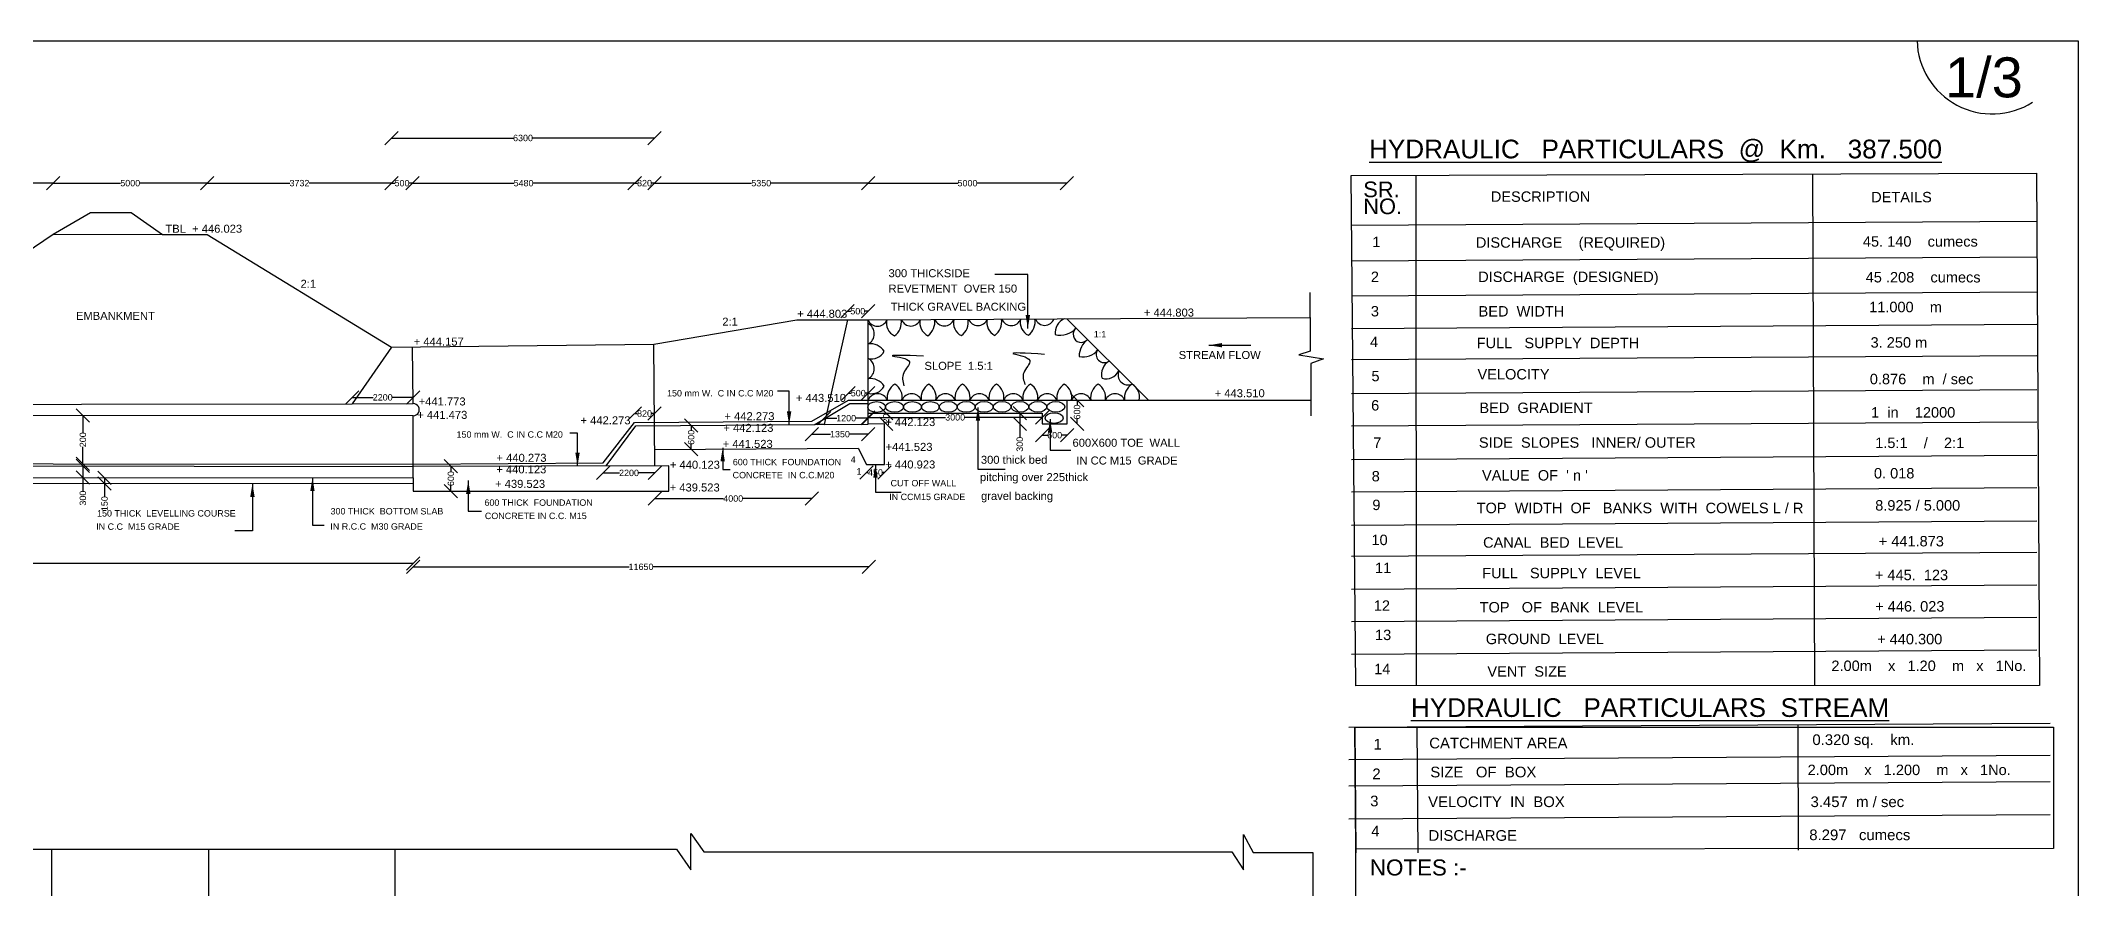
# Model space of a CAD drawing. Header units: millimetres. Extents: x 168 to 8213, y 187 to 4657.
# Drawn here: x 4393 to 8213, y 3069 to 4657 of the extents above; entities that cross this region are included whole.
import ezdxf

# ---------------------------------------------------------------- set-up
doc = ezdxf.new("R2010")
doc.units = ezdxf.units.MM
doc.header["$MEASUREMENT"] = 0
for name, color, linetype in [('DIMENSIONS', 7, 'Continuous'), ('DRAWING', 7, 'Continuous'), ('TEXT', 7, 'Continuous')]:
    doc.layers.add(name, color=color, linetype=linetype)
doc.styles.get("Standard").update_dxf_attribs({"font": 'arial.ttf', "height": 12})
doc.dimstyles.get("Standard").update_dxf_attribs({"dimtxt": 12, "dimasz": 25, "dimexe": 0.18, "dimexo": 0.0625, "dimgap": 0.09, "dimtad": 0, "dimdec": 0, "dimzin": 0, "dimdsep": 46, "dimtxsty": 'Standard', "dimblk": 'OBLIQUE', "dimcen": 0.09, "dimse1": 1, "dimse2": 1, "dimadec": 0, "dimazin": 0, "dimtfac": 1, "dimtdec": 0, "dimtofl": 0, "dimtmove": 0, "dimatfit": 3, "dimfxl": 1, "dimtolj": 1, "dimtzin": 0, "dimarcsym": 0})

# ---------------------------------------------------------------- blocks, each defined once
blk = doc.blocks.new('_Oblique')
at = {"color": 0, "linetype": 'ByBlock', "lineweight": -2}
blk.add_line((-0.5, -0.5), (0.5, 0.5), dxfattribs=at)
blk = doc.blocks.new('*D12')
at = {"layer": 'Defpoints', "color": 0}
for p in [(4416.3, 4390.5), (4416.3, 4294.8), (3957.3, 3983.7)]:
    blk.add_point(p, dxfattribs=at)
at = {"layer": 'DIMENSIONS', "color": 0, "lineweight": -2}
for p, q in [((3957.3, 4390.5), (4168.7, 4390.5)), ((4416.3, 4390.5), (4204.9, 4390.5))]:
    blk.add_line(p, q, dxfattribs=at)
at = {"layer": 'DIMENSIONS', "color": 0, "lineweight": -2, "xscale": 25, "yscale": 25, "zscale": 25, "rotation": 180}
blk.add_blockref('_Oblique', (3957.3, 4390.5), dxfattribs=at)
at = {"layer": 'DIMENSIONS', "color": 0, "lineweight": -2, "xscale": 25, "yscale": 25, "zscale": 25}
blk.add_blockref('_Oblique', (4416.3, 4390.5), dxfattribs=at)
at = {"layer": 'DIMENSIONS', "color": 0, "insert": (4186.8, 4390.5), "char_height": 12, "attachment_point": 5}
blk.add_mtext('\\A1;6225', dxfattribs=at)
blk = doc.blocks.new('*D13')
at = {"layer": 'Defpoints', "color": 0}
for p in [(4705.4, 4390.5), (4416.3, 4294.8), (4705.4, 4294.1)]:
    blk.add_point(p, dxfattribs=at)
at = {"layer": 'DIMENSIONS', "color": 0, "lineweight": -2}
for p, q in [((4416.3, 4390.5), (4542.9, 4390.5)), ((4705.4, 4390.5), (4578.9, 4390.5))]:
    blk.add_line(p, q, dxfattribs=at)
at = {"layer": 'DIMENSIONS', "color": 0, "lineweight": -2, "xscale": 25, "yscale": 25, "zscale": 25, "rotation": 180}
blk.add_blockref('_Oblique', (4416.3, 4390.5), dxfattribs=at)
at = {"layer": 'DIMENSIONS', "color": 0, "lineweight": -2, "xscale": 25, "yscale": 25, "zscale": 25}
blk.add_blockref('_Oblique', (4705.4, 4390.5), dxfattribs=at)
at = {"layer": 'DIMENSIONS', "color": 0, "insert": (4560.9, 4390.5), "char_height": 12, "attachment_point": 5}
blk.add_mtext('\\A1;5000', dxfattribs=at)
blk = doc.blocks.new('*D14')
at = {"layer": 'Defpoints', "color": 0}
for p in [(5050.9, 4390.5), (4705.4, 4294.1), (5050.9, 4083)]:
    blk.add_point(p, dxfattribs=at)
at = {"layer": 'DIMENSIONS', "color": 0, "lineweight": -2}
for p, q in [((4705.4, 4390.5), (4860.2, 4390.5)), ((5050.9, 4390.5), (4896.1, 4390.5))]:
    blk.add_line(p, q, dxfattribs=at)
at = {"layer": 'DIMENSIONS', "color": 0, "lineweight": -2, "xscale": 25, "yscale": 25, "zscale": 25, "rotation": 180}
blk.add_blockref('_Oblique', (4705.4, 4390.5), dxfattribs=at)
at = {"layer": 'DIMENSIONS', "color": 0, "lineweight": -2, "xscale": 25, "yscale": 25, "zscale": 25}
blk.add_blockref('_Oblique', (5050.9, 4390.5), dxfattribs=at)
at = {"layer": 'DIMENSIONS', "color": 0, "insert": (4878.1, 4390.5), "char_height": 12, "attachment_point": 5}
blk.add_mtext('\\A1;3732', dxfattribs=at)
blk = doc.blocks.new('*D15')
at = {"layer": 'Defpoints', "color": 0}
for p in [(5090, 4390.5), (5050.9, 4083), (5090, 4083.4)]:
    blk.add_point(p, dxfattribs=at)
at = {"layer": 'DIMENSIONS', "color": 0, "lineweight": -2}
for p, q in [((5050.9, 4390.5), (5057.1, 4390.5)), ((5090, 4390.5), (5083.8, 4390.5))]:
    blk.add_line(p, q, dxfattribs=at)
at = {"layer": 'DIMENSIONS', "color": 0, "lineweight": -2, "xscale": 25, "yscale": 25, "zscale": 25, "rotation": 180}
blk.add_blockref('_Oblique', (5050.9, 4390.5), dxfattribs=at)
at = {"layer": 'DIMENSIONS', "color": 0, "lineweight": -2, "xscale": 25, "yscale": 25, "zscale": 25}
blk.add_blockref('_Oblique', (5090, 4390.5), dxfattribs=at)
at = {"layer": 'DIMENSIONS', "color": 0, "insert": (5070.4, 4390.5), "char_height": 12, "attachment_point": 5}
blk.add_mtext('\\A1;500', dxfattribs=at)
blk = doc.blocks.new('*D16')
at = {"layer": 'Defpoints', "color": 0}
for p in [(5506.5, 4390.5), (5090, 4083.4), (5506.5, 3941.6)]:
    blk.add_point(p, dxfattribs=at)
at = {"layer": 'DIMENSIONS', "color": 0, "lineweight": -2}
for p, q in [((5090, 4390.5), (5280.3, 4390.5)), ((5506.5, 4390.5), (5316.2, 4390.5))]:
    blk.add_line(p, q, dxfattribs=at)
at = {"layer": 'DIMENSIONS', "color": 0, "lineweight": -2, "xscale": 25, "yscale": 25, "zscale": 25, "rotation": 180}
blk.add_blockref('_Oblique', (5090, 4390.5), dxfattribs=at)
at = {"layer": 'DIMENSIONS', "color": 0, "lineweight": -2, "xscale": 25, "yscale": 25, "zscale": 25}
blk.add_blockref('_Oblique', (5506.5, 4390.5), dxfattribs=at)
at = {"layer": 'DIMENSIONS', "color": 0, "insert": (5298.2, 4390.5), "char_height": 12, "attachment_point": 5}
blk.add_mtext('\\A1;5480', dxfattribs=at)
blk = doc.blocks.new('*D17')
at = {"layer": 'Defpoints', "color": 0}
for p in [(5543.5, 4390.5), (5506.5, 3941.6), (5543.5, 3941.9)]:
    blk.add_point(p, dxfattribs=at)
at = {"layer": 'DIMENSIONS', "color": 0, "lineweight": -2}
for p, q in [((5506.5, 4390.5), (5511.7, 4390.5)), ((5543.5, 4390.5), (5538.3, 4390.5))]:
    blk.add_line(p, q, dxfattribs=at)
at = {"layer": 'DIMENSIONS', "color": 0, "lineweight": -2, "xscale": 25, "yscale": 25, "zscale": 25, "rotation": 180}
blk.add_blockref('_Oblique', (5506.5, 4390.5), dxfattribs=at)
at = {"layer": 'DIMENSIONS', "color": 0, "lineweight": -2, "xscale": 25, "yscale": 25, "zscale": 25}
blk.add_blockref('_Oblique', (5543.5, 4390.5), dxfattribs=at)
at = {"layer": 'DIMENSIONS', "color": 0, "insert": (5525, 4390.5), "char_height": 12, "attachment_point": 5}
blk.add_mtext('\\A1;820', dxfattribs=at)
blk = doc.blocks.new('*D18')
at = {"layer": 'Defpoints', "color": 0}
for p in [(5944.1, 4390.5), (5944.1, 4134.4), (5543.5, 3941.9)]:
    blk.add_point(p, dxfattribs=at)
at = {"layer": 'DIMENSIONS', "color": 0, "lineweight": -2}
for p, q in [((5543.5, 4390.5), (5725.8, 4390.5)), ((5944.1, 4390.5), (5761.8, 4390.5))]:
    blk.add_line(p, q, dxfattribs=at)
at = {"layer": 'DIMENSIONS', "color": 0, "lineweight": -2, "xscale": 25, "yscale": 25, "zscale": 25, "rotation": 180}
blk.add_blockref('_Oblique', (5543.5, 4390.5), dxfattribs=at)
at = {"layer": 'DIMENSIONS', "color": 0, "lineweight": -2, "xscale": 25, "yscale": 25, "zscale": 25}
blk.add_blockref('_Oblique', (5944.1, 4390.5), dxfattribs=at)
at = {"layer": 'DIMENSIONS', "color": 0, "insert": (5743.8, 4390.5), "char_height": 12, "attachment_point": 5}
blk.add_mtext('\\A1;5350', dxfattribs=at)
blk = doc.blocks.new('*D19')
at = {"layer": 'Defpoints', "color": 0}
for p in [(5905.6, 4134.4), (5944.1, 4150.4), (5944.1, 4134.4)]:
    blk.add_point(p, dxfattribs=at)
at = {"layer": 'DIMENSIONS', "color": 0, "lineweight": -2}
for p, q in [((5905.6, 4150.4), (5911.5, 4150.4)), ((5944.1, 4150.4), (5938.2, 4150.4))]:
    blk.add_line(p, q, dxfattribs=at)
at = {"layer": 'DIMENSIONS', "color": 0, "lineweight": -2, "xscale": 25, "yscale": 25, "zscale": 25, "rotation": 180}
blk.add_blockref('_Oblique', (5905.6, 4150.4), dxfattribs=at)
at = {"layer": 'DIMENSIONS', "color": 0, "lineweight": -2, "xscale": 25, "yscale": 25, "zscale": 25}
blk.add_blockref('_Oblique', (5944.1, 4150.4), dxfattribs=at)
at = {"layer": 'DIMENSIONS', "color": 0, "insert": (5924.8, 4150.4), "char_height": 12, "attachment_point": 5}
blk.add_mtext('\\A1;500', dxfattribs=at)
blk = doc.blocks.new('*D20')
at = {"layer": 'Defpoints', "color": 0}
for p in [(6316.8, 4390.5), (5944.1, 4134.4), (6316.8, 4136.3)]:
    blk.add_point(p, dxfattribs=at)
at = {"layer": 'DIMENSIONS', "color": 0, "lineweight": -2}
for p, q in [((5944.1, 4390.5), (6112.4, 4390.5)), ((6316.8, 4390.5), (6148.4, 4390.5))]:
    blk.add_line(p, q, dxfattribs=at)
at = {"layer": 'DIMENSIONS', "color": 0, "lineweight": -2, "xscale": 25, "yscale": 25, "zscale": 25, "rotation": 180}
blk.add_blockref('_Oblique', (5944.1, 4390.5), dxfattribs=at)
at = {"layer": 'DIMENSIONS', "color": 0, "lineweight": -2, "xscale": 25, "yscale": 25, "zscale": 25}
blk.add_blockref('_Oblique', (6316.8, 4390.5), dxfattribs=at)
at = {"layer": 'DIMENSIONS', "color": 0, "insert": (6130.4, 4390.5), "char_height": 12, "attachment_point": 5}
blk.add_mtext('\\A1;5000', dxfattribs=at)
blk = doc.blocks.new('*D21')
at = {"layer": 'Defpoints', "color": 0}
for p in [(5543.5, 4475.1), (5050.9, 4390.5), (5543.5, 4390.5)]:
    blk.add_point(p, dxfattribs=at)
at = {"layer": 'DIMENSIONS', "color": 0, "lineweight": -2}
for p, q in [((5050.9, 4475.1), (5279.2, 4475.1)), ((5543.5, 4475.1), (5315.2, 4475.1))]:
    blk.add_line(p, q, dxfattribs=at)
at = {"layer": 'DIMENSIONS', "color": 0, "lineweight": -2, "xscale": 25, "yscale": 25, "zscale": 25, "rotation": 180}
blk.add_blockref('_Oblique', (5050.9, 4475.1), dxfattribs=at)
at = {"layer": 'DIMENSIONS', "color": 0, "lineweight": -2, "xscale": 25, "yscale": 25, "zscale": 25}
blk.add_blockref('_Oblique', (5543.5, 4475.1), dxfattribs=at)
at = {"layer": 'DIMENSIONS', "color": 0, "insert": (5297.2, 4475.1), "char_height": 12, "attachment_point": 5}
blk.add_mtext('\\A1;6300', dxfattribs=at)
blk = doc.blocks.new('*D33')
at = {"layer": 'Defpoints', "color": 0}
for p in [(1715.4, 3816.2), (5091.2, 3813.4), (5091.2, 3677.7)]:
    blk.add_point(p, dxfattribs=at)
at = {"layer": 'DIMENSIONS', "color": 0, "lineweight": -2}
for p, q in [((1715.4, 3677.7), (3489, 3677.7)), ((5091.2, 3677.7), (3534.7, 3677.7))]:
    blk.add_line(p, q, dxfattribs=at)
at = {"layer": 'DIMENSIONS', "color": 0, "lineweight": -2, "xscale": 25, "yscale": 25, "zscale": 25, "rotation": 180}
blk.add_blockref('_Oblique', (1715.4, 3677.7), dxfattribs=at)
at = {"layer": 'DIMENSIONS', "color": 0, "lineweight": -2, "xscale": 25, "yscale": 25, "zscale": 25}
blk.add_blockref('_Oblique', (5091.2, 3677.7), dxfattribs=at)
at = {"layer": 'DIMENSIONS', "color": 0, "insert": (3511.8, 3677.7), "char_height": 12, "attachment_point": 5}
blk.add_mtext('\\A1;47110', dxfattribs=at)
blk = doc.blocks.new('*D38')
at = {"layer": 'Defpoints', "color": 0}
for p in [(4472.3, 3954.7), (4472.2, 3864.3), (4472.2, 3864.3)]:
    blk.add_point(p, dxfattribs=at)
at = {"layer": 'DIMENSIONS', "color": 0, "lineweight": -2}
for p, q in [((4472.2, 3954.7), (4472.2, 3922.9)), ((4472.2, 3864.3), (4472.2, 3896.1))]:
    blk.add_line(p, q, dxfattribs=at)
at = {"layer": 'DIMENSIONS', "color": 0, "lineweight": -2, "xscale": 25, "yscale": 25, "zscale": 25}
for p, rotation in [((4472.2, 3954.7), 90), ((4472.2, 3864.3), 270)]:
    blk.add_blockref('_Oblique', p, dxfattribs=dict(at, rotation=rotation))
at = {"layer": 'DIMENSIONS', "color": 0, "insert": (4472.2, 3909.5), "char_height": 12, "attachment_point": 5, "rotation": 90}
blk.add_mtext('\\A1;200', dxfattribs=at)
blk = doc.blocks.new('*D39')
at = {"layer": 'Defpoints', "color": 0}
for p in [(4472.2, 3860.4), (4472.2, 3838.5), (4472.2, 3838.5)]:
    blk.add_point(p, dxfattribs=at)
at = {"layer": 'DIMENSIONS', "color": 0, "lineweight": -2}
for p, q in [((4472.2, 3860.4), (4472.2, 3838.5)), ((4472.2, 3838.5), (4472.2, 3813.5))]:
    blk.add_line(p, q, dxfattribs=at)
at = {"layer": 'DIMENSIONS', "color": 0, "lineweight": -2, "xscale": 25, "yscale": 25, "zscale": 25}
for p, rotation in [((4472.2, 3860.4), 90), ((4472.2, 3838.5), 270)]:
    blk.add_blockref('_Oblique', p, dxfattribs=dict(at, rotation=rotation))
at = {"layer": 'DIMENSIONS', "color": 0, "insert": (4472.2, 3800.1), "char_height": 12, "attachment_point": 5, "rotation": 90}
blk.add_mtext('\\A1;300', dxfattribs=at)
blk = doc.blocks.new('*D40')
at = {"layer": 'Defpoints', "color": 0}
for p in [(4504.1, 3838.4), (4504.1, 3827.5), (4512.8, 3827.5)]:
    blk.add_point(p, dxfattribs=at)
at = {"layer": 'DIMENSIONS', "color": 0, "lineweight": -2}
for p, q in [((4512.8, 3838.4), (4512.8, 3827.5)), ((4512.8, 3827.5), (4512.8, 3802.5))]:
    blk.add_line(p, q, dxfattribs=at)
at = {"layer": 'DIMENSIONS', "color": 0, "lineweight": -2, "xscale": 25, "yscale": 25, "zscale": 25}
for p, rotation in [((4512.8, 3838.4), 90), ((4512.8, 3827.5), 270)]:
    blk.add_blockref('_Oblique', p, dxfattribs=dict(at, rotation=rotation))
at = {"layer": 'DIMENSIONS', "color": 0, "insert": (4512.8, 3789.7), "char_height": 12, "attachment_point": 5, "rotation": 90}
blk.add_mtext('\\A1;150', dxfattribs=at)
blk = doc.blocks.new('*D41')
at = {"layer": 'Defpoints', "color": 0}
for p in [(4976.9, 3976.9), (5091.4, 3989), (5091.4, 3977.2)]:
    blk.add_point(p, dxfattribs=at)
at = {"layer": 'DIMENSIONS', "color": 0, "lineweight": -2}
for p, q in [((4976.9, 3989), (5016.1, 3989)), ((5091.4, 3989), (5052.2, 3989))]:
    blk.add_line(p, q, dxfattribs=at)
at = {"layer": 'DIMENSIONS', "color": 0, "lineweight": -2, "xscale": 25, "yscale": 25, "zscale": 25, "rotation": 180}
blk.add_blockref('_Oblique', (4976.9, 3989), dxfattribs=at)
at = {"layer": 'DIMENSIONS', "color": 0, "lineweight": -2, "xscale": 25, "yscale": 25, "zscale": 25}
blk.add_blockref('_Oblique', (5091.4, 3989), dxfattribs=at)
at = {"layer": 'DIMENSIONS', "color": 0, "insert": (5034.2, 3989), "char_height": 12, "attachment_point": 5}
blk.add_mtext('\\A1;2200', dxfattribs=at)
blk = doc.blocks.new('*D42')
at = {"layer": 'Defpoints', "color": 0}
for p in [(5162, 3859.9), (5162, 3813.4), (5162, 3813.4)]:
    blk.add_point(p, dxfattribs=at)
at = {"layer": 'DIMENSIONS', "color": 0, "lineweight": -2}
for p, q in [((5162, 3859.9), (5162, 3850)), ((5162, 3813.4), (5162, 3823.3))]:
    blk.add_line(p, q, dxfattribs=at)
at = {"layer": 'DIMENSIONS', "color": 0, "lineweight": -2, "xscale": 25, "yscale": 25, "zscale": 25}
for p, rotation in [((5162, 3859.9), 90), ((5162, 3813.4), 270)]:
    blk.add_blockref('_Oblique', p, dxfattribs=dict(at, rotation=rotation))
at = {"layer": 'DIMENSIONS', "color": 0, "insert": (5162, 3836.7), "char_height": 12, "attachment_point": 5, "rotation": 90}
blk.add_mtext('\\A1;600', dxfattribs=at)
blk = doc.blocks.new('*D43')
at = {"layer": 'Defpoints', "color": 0}
for p in [(5447.6, 3866), (5544.2, 3860.8), (5544.2, 3847.3)]:
    blk.add_point(p, dxfattribs=at)
at = {"layer": 'DIMENSIONS', "color": 0, "lineweight": -2}
for p, q in [((5447.6, 3847.3), (5477.8, 3847.3)), ((5544.2, 3847.3), (5514, 3847.3))]:
    blk.add_line(p, q, dxfattribs=at)
at = {"layer": 'DIMENSIONS', "color": 0, "lineweight": -2, "xscale": 25, "yscale": 25, "zscale": 25, "rotation": 180}
blk.add_blockref('_Oblique', (5447.6, 3847.3), dxfattribs=at)
at = {"layer": 'DIMENSIONS', "color": 0, "lineweight": -2, "xscale": 25, "yscale": 25, "zscale": 25}
blk.add_blockref('_Oblique', (5544.2, 3847.3), dxfattribs=at)
at = {"layer": 'DIMENSIONS', "color": 0, "insert": (5495.9, 3847.3), "char_height": 12, "attachment_point": 5}
blk.add_mtext('\\A1;2200', dxfattribs=at)
blk = doc.blocks.new('*D44')
at = {"layer": 'Defpoints', "color": 0}
for p in [(5612.2, 3936.5), (5612.4, 3891.7), (5612.4, 3891.7)]:
    blk.add_point(p, dxfattribs=at)
at = {"layer": 'DIMENSIONS', "color": 0, "lineweight": -2}
for p, q in [((5612.4, 3936.5), (5612.4, 3927.5)), ((5612.4, 3891.7), (5612.4, 3900.7))]:
    blk.add_line(p, q, dxfattribs=at)
at = {"layer": 'DIMENSIONS', "color": 0, "lineweight": -2, "xscale": 25, "yscale": 25, "zscale": 25}
for p, rotation in [((5612.4, 3936.5), 90), ((5612.4, 3891.7), 270)]:
    blk.add_blockref('_Oblique', p, dxfattribs=dict(at, rotation=rotation))
at = {"layer": 'DIMENSIONS', "color": 0, "insert": (5612.4, 3914.1), "char_height": 12, "attachment_point": 5, "rotation": 90}
blk.add_mtext('\\A1;600', dxfattribs=at)
blk = doc.blocks.new('*D45')
at = {"layer": 'Defpoints', "color": 0}
for p in [(5838.4, 3944.6), (5544.2, 3860.8), (5838.4, 3799.3)]:
    blk.add_point(p, dxfattribs=at)
at = {"layer": 'DIMENSIONS', "color": 0, "lineweight": -2}
for p, q in [((5544.2, 3799.3), (5673.1, 3799.3)), ((5838.4, 3799.3), (5709.5, 3799.3))]:
    blk.add_line(p, q, dxfattribs=at)
at = {"layer": 'DIMENSIONS', "color": 0, "lineweight": -2, "xscale": 25, "yscale": 25, "zscale": 25, "rotation": 180}
blk.add_blockref('_Oblique', (5544.2, 3799.3), dxfattribs=at)
at = {"layer": 'DIMENSIONS', "color": 0, "lineweight": -2, "xscale": 25, "yscale": 25, "zscale": 25}
blk.add_blockref('_Oblique', (5838.4, 3799.3), dxfattribs=at)
at = {"layer": 'DIMENSIONS', "color": 0, "insert": (5691.3, 3799.3), "char_height": 12, "attachment_point": 5}
blk.add_mtext('\\A1;4000', dxfattribs=at)
blk = doc.blocks.new('*D46')
at = {"layer": 'Defpoints', "color": 0}
for p in [(5907.2, 3983.5), (5944.1, 3996.9), (5944.1, 3983.5)]:
    blk.add_point(p, dxfattribs=at)
at = {"layer": 'DIMENSIONS', "color": 0, "lineweight": -2}
for p, q in [((5907.2, 3996.9), (5912.3, 3996.9)), ((5944.1, 3996.9), (5938.9, 3996.9))]:
    blk.add_line(p, q, dxfattribs=at)
at = {"layer": 'DIMENSIONS', "color": 0, "lineweight": -2, "xscale": 25, "yscale": 25, "zscale": 25, "rotation": 180}
blk.add_blockref('_Oblique', (5907.2, 3996.9), dxfattribs=at)
at = {"layer": 'DIMENSIONS', "color": 0, "lineweight": -2, "xscale": 25, "yscale": 25, "zscale": 25}
blk.add_blockref('_Oblique', (5944.1, 3996.9), dxfattribs=at)
at = {"layer": 'DIMENSIONS', "color": 0, "insert": (5925.6, 3996.9), "char_height": 12, "attachment_point": 5}
blk.add_mtext('\\A1;500', dxfattribs=at)
blk = doc.blocks.new('*D47')
at = {"layer": 'Defpoints', "color": 0}
for p in [(5861.8, 3938), (5944.1, 3950), (5944.1, 3939)]:
    blk.add_point(p, dxfattribs=at)
at = {"layer": 'DIMENSIONS', "color": 0, "lineweight": -2}
for p, q in [((5861.8, 3950), (5885.5, 3950)), ((5944.1, 3950), (5920.3, 3950))]:
    blk.add_line(p, q, dxfattribs=at)
at = {"layer": 'DIMENSIONS', "color": 0, "lineweight": -2, "xscale": 25, "yscale": 25, "zscale": 25, "rotation": 180}
blk.add_blockref('_Oblique', (5861.8, 3950), dxfattribs=at)
at = {"layer": 'DIMENSIONS', "color": 0, "lineweight": -2, "xscale": 25, "yscale": 25, "zscale": 25}
blk.add_blockref('_Oblique', (5944.1, 3950), dxfattribs=at)
at = {"layer": 'DIMENSIONS', "color": 0, "insert": (5902.9, 3950), "char_height": 12, "attachment_point": 5}
blk.add_mtext('\\A1;1200', dxfattribs=at)
blk = doc.blocks.new('*D48')
at = {"layer": 'Defpoints', "color": 0}
for p in [(5838.4, 3944.6), (5944.1, 3939), (5944.1, 3920)]:
    blk.add_point(p, dxfattribs=at)
at = {"layer": 'DIMENSIONS', "color": 0, "lineweight": -2}
for p, q in [((5838.4, 3920), (5873.8, 3920)), ((5944.1, 3920), (5908.7, 3920))]:
    blk.add_line(p, q, dxfattribs=at)
at = {"layer": 'DIMENSIONS', "color": 0, "lineweight": -2, "xscale": 25, "yscale": 25, "zscale": 25, "rotation": 180}
blk.add_blockref('_Oblique', (5838.4, 3920), dxfattribs=at)
at = {"layer": 'DIMENSIONS', "color": 0, "lineweight": -2, "xscale": 25, "yscale": 25, "zscale": 25}
blk.add_blockref('_Oblique', (5944.1, 3920), dxfattribs=at)
at = {"layer": 'DIMENSIONS', "color": 0, "insert": (5891.3, 3920), "char_height": 12, "attachment_point": 5}
blk.add_mtext('\\A1;1350', dxfattribs=at)
blk = doc.blocks.new('*D49')
at = {"layer": 'Defpoints', "color": 0}
for p in [(5944.1, 3953.1), (6270.5, 3959.3), (6270.5, 3951.5)]:
    blk.add_point(p, dxfattribs=at)
at = {"layer": 'DIMENSIONS', "color": 0, "lineweight": -2}
for p, q in [((5944.1, 3951.5), (6089.3, 3951.5)), ((6270.5, 3951.5), (6125.2, 3951.5))]:
    blk.add_line(p, q, dxfattribs=at)
at = {"layer": 'DIMENSIONS', "color": 0, "lineweight": -2, "xscale": 25, "yscale": 25, "zscale": 25, "rotation": 180}
blk.add_blockref('_Oblique', (5944.1, 3951.5), dxfattribs=at)
at = {"layer": 'DIMENSIONS', "color": 0, "lineweight": -2, "xscale": 25, "yscale": 25, "zscale": 25}
blk.add_blockref('_Oblique', (6270.5, 3951.5), dxfattribs=at)
at = {"layer": 'DIMENSIONS', "color": 0, "insert": (6107.3, 3951.5), "char_height": 12, "attachment_point": 5}
blk.add_mtext('\\A1;3000', dxfattribs=at)
blk = doc.blocks.new('*D50')
at = {"layer": 'Defpoints', "color": 0}
for p in [(5978.1, 3939.4), (6270.5, 3959.3), (6270.5, 3939.4)]:
    blk.add_point(p, dxfattribs=at)
at = {"layer": 'DIMENSIONS', "color": 0, "lineweight": -2}
for p, q in [((5978.1, 3959.3), (5978.1, 3958.1)), ((5978.1, 3939.4), (5978.1, 3940.6))]:
    blk.add_line(p, q, dxfattribs=at)
at = {"layer": 'DIMENSIONS', "color": 0, "lineweight": -2, "xscale": 25, "yscale": 25, "zscale": 25}
for p, rotation in [((5978.1, 3959.3), 90), ((5978.1, 3939.4), 270)]:
    blk.add_blockref('_Oblique', p, dxfattribs=dict(at, rotation=rotation))
at = {"layer": 'DIMENSIONS', "color": 0, "insert": (5978.1, 3949.3), "char_height": 12, "attachment_point": 5, "rotation": 90}
blk.add_mtext('\\A1;20', dxfattribs=at)
blk = doc.blocks.new('*D51')
at = {"layer": 'Defpoints', "color": 0}
for p in [(6228.4, 3939.4), (6270.5, 3959.3), (6270.5, 3939.4)]:
    blk.add_point(p, dxfattribs=at)
at = {"layer": 'DIMENSIONS', "color": 0, "lineweight": -2}
for p, q in [((6228.4, 3959.3), (6228.4, 3939.4)), ((6228.4, 3939.4), (6228.4, 3914.4))]:
    blk.add_line(p, q, dxfattribs=at)
at = {"layer": 'DIMENSIONS', "color": 0, "lineweight": -2, "xscale": 25, "yscale": 25, "zscale": 25}
for p, rotation in [((6228.4, 3959.3), 90), ((6228.4, 3939.4), 270)]:
    blk.add_blockref('_Oblique', p, dxfattribs=dict(at, rotation=rotation))
at = {"layer": 'DIMENSIONS', "color": 0, "insert": (6228.4, 3901), "char_height": 12, "attachment_point": 5, "rotation": 90}
blk.add_mtext('\\A1;300', dxfattribs=at)
blk = doc.blocks.new('*D52')
at = {"layer": 'Defpoints', "color": 0}
for p in [(6270.5, 3939.4), (6317.1, 3939.4), (6317.1, 3918.1)]:
    blk.add_point(p, dxfattribs=at)
at = {"layer": 'DIMENSIONS', "color": 0, "lineweight": -2}
for p, q in [((6270.5, 3918.1), (6280.4, 3918.1)), ((6317.1, 3918.1), (6307.1, 3918.1))]:
    blk.add_line(p, q, dxfattribs=at)
at = {"layer": 'DIMENSIONS', "color": 0, "lineweight": -2, "xscale": 25, "yscale": 25, "zscale": 25, "rotation": 180}
blk.add_blockref('_Oblique', (6270.5, 3918.1), dxfattribs=at)
at = {"layer": 'DIMENSIONS', "color": 0, "lineweight": -2, "xscale": 25, "yscale": 25, "zscale": 25}
blk.add_blockref('_Oblique', (6317.1, 3918.1), dxfattribs=at)
at = {"layer": 'DIMENSIONS', "color": 0, "insert": (6293.8, 3918.1), "char_height": 12, "attachment_point": 5}
blk.add_mtext('\\A1;600', dxfattribs=at)
blk = doc.blocks.new('*D53')
at = {"layer": 'Defpoints', "color": 0}
for p in [(6316.1, 3983.5), (6317.1, 3939.4), (6335.8, 3939.4)]:
    blk.add_point(p, dxfattribs=at)
at = {"layer": 'DIMENSIONS', "color": 0, "lineweight": -2}
for p, q in [((6335.8, 3983.5), (6335.8, 3974.8)), ((6335.8, 3939.4), (6335.8, 3948.1))]:
    blk.add_line(p, q, dxfattribs=at)
at = {"layer": 'DIMENSIONS', "color": 0, "lineweight": -2, "xscale": 25, "yscale": 25, "zscale": 25}
for p, rotation in [((6335.8, 3983.5), 90), ((6335.8, 3939.4), 270)]:
    blk.add_blockref('_Oblique', p, dxfattribs=dict(at, rotation=rotation))
at = {"layer": 'DIMENSIONS', "color": 0, "insert": (6335.8, 3961.5), "char_height": 12, "attachment_point": 5, "rotation": 90}
blk.add_mtext('\\A1;600', dxfattribs=at)
blk = doc.blocks.new('*D54')
at = {"layer": 'Defpoints', "color": 0}
for p in [(5941.1, 3863.4), (5974.8, 3863.4), (5974.8, 3848.2)]:
    blk.add_point(p, dxfattribs=at)
at = {"layer": 'DIMENSIONS', "color": 0, "lineweight": -2}
for p, q in [((5941.1, 3848.2), (5944.4, 3848.2)), ((5974.8, 3848.2), (5971.5, 3848.2))]:
    blk.add_line(p, q, dxfattribs=at)
at = {"layer": 'DIMENSIONS', "color": 0, "lineweight": -2, "xscale": 25, "yscale": 25, "zscale": 25, "rotation": 180}
blk.add_blockref('_Oblique', (5941.1, 3848.2), dxfattribs=at)
at = {"layer": 'DIMENSIONS', "color": 0, "lineweight": -2, "xscale": 25, "yscale": 25, "zscale": 25}
blk.add_blockref('_Oblique', (5974.8, 3848.2), dxfattribs=at)
at = {"layer": 'DIMENSIONS', "color": 0, "insert": (5957.9, 3848.2), "char_height": 12, "attachment_point": 5}
blk.add_mtext('\\A1;450', dxfattribs=at)
blk = doc.blocks.new('*D121')
at = {"layer": 'Defpoints', "color": 0}
for p in [(5506.5, 3958.6), (5506.5, 3941.6), (5543.5, 3941.9)]:
    blk.add_point(p, dxfattribs=at)
at = {"layer": 'DIMENSIONS', "color": 0, "lineweight": -2}
for p, q in [((5506.5, 3958.6), (5511.7, 3958.6)), ((5543.5, 3958.6), (5538.3, 3958.6))]:
    blk.add_line(p, q, dxfattribs=at)
at = {"layer": 'DIMENSIONS', "color": 0, "lineweight": -2, "xscale": 25, "yscale": 25, "zscale": 25, "rotation": 180}
blk.add_blockref('_Oblique', (5506.5, 3958.6), dxfattribs=at)
at = {"layer": 'DIMENSIONS', "color": 0, "lineweight": -2, "xscale": 25, "yscale": 25, "zscale": 25}
blk.add_blockref('_Oblique', (5543.5, 3958.6), dxfattribs=at)
at = {"layer": 'DIMENSIONS', "color": 0, "insert": (5525, 3958.6), "char_height": 12, "attachment_point": 5}
blk.add_mtext('\\A1;820', dxfattribs=at)
blk = doc.blocks.new('*D122')
at = {"layer": 'Defpoints', "color": 0}
for p in [(5091.2, 3677.7), (5945.6, 3677.7), (5945.6, 3671.3)]:
    blk.add_point(p, dxfattribs=at)
at = {"layer": 'DIMENSIONS', "color": 0, "lineweight": -2}
for p, q in [((5091.2, 3671.3), (5496.3, 3671.3)), ((5945.6, 3671.3), (5540.5, 3671.3))]:
    blk.add_line(p, q, dxfattribs=at)
at = {"layer": 'DIMENSIONS', "color": 0, "lineweight": -2, "xscale": 25, "yscale": 25, "zscale": 25, "rotation": 180}
blk.add_blockref('_Oblique', (5091.2, 3671.3), dxfattribs=at)
at = {"layer": 'DIMENSIONS', "color": 0, "lineweight": -2, "xscale": 25, "yscale": 25, "zscale": 25}
blk.add_blockref('_Oblique', (5945.6, 3671.3), dxfattribs=at)
at = {"layer": 'DIMENSIONS', "color": 0, "insert": (5518.4, 3671.3), "char_height": 12, "attachment_point": 5}
blk.add_mtext('\\A1;11650', dxfattribs=at)

msp = doc.modelspace()

# ---------------------------------------------------------------- linework, layer by layer
at = {"layer": 'DIMENSIONS'}
msp.add_lwpolyline([(168.4, 4657.4), (8212.6, 4657.4), (8212.6, 187.3), (168.4, 187.3)], close=True, dxfattribs=at)
at = {"layer": 'DIMENSIONS', "color": 0}
for points in [[(6849.7, 4404.7), (8134.3, 4409.5), (8140.2, 3449.2), (6858.3, 3448.2), (6849.7, 4404.7)], [(6971, 4405.1), (6971.7, 3448.3)], [(7719, 3448.9), (7715.3, 4407.9)], [(6850.5, 4311.5), (8134.8, 4319.4)], [(6850.5, 4244.7), (8134.8, 4252.6)], [(6850.5, 4179), (8134.8, 4186.9)], [(6850.5, 4118.1), (8134.8, 4126)], [(6850.5, 4059.8), (8134.8, 4067.7)], [(6850.5, 3996.1), (8134.8, 4004)], [(6850.5, 3935.5), (8134.8, 3943.3)], [(6850.5, 3872.7), (8134.8, 3880.6)], [(6850.5, 3812.2), (8134.8, 3820)], [(6850.5, 3749.6), (8134.8, 3757.4)], [(6850.5, 3691.1), (8134.8, 3699)], [(6850.5, 3629.6), (8134.8, 3637.5)], [(6850.5, 3569.1), (8134.8, 3577)], [(6850.5, 3507.6), (8134.8, 3515.5)], [(6845.5, 3370.6), (8160.2, 3378.6)], [(6856.8, 3370.6), (6858.3, 3135.3)], [(6973, 3370.6), (6974.5, 3135.3)], [(7687, 3374.6), (7687.7, 3140.3)], [(6845.5, 3310.3), (8160.2, 3318.4)], [(6845.5, 3260.8), (8160.2, 3268.9)], [(6845.5, 3198.9), (8160.2, 3207)], [(6854.7, 1250.9), (6858.6, 3142.4)]]:
    msp.add_lwpolyline(points, dxfattribs=at)
msp.add_arc((8051.4, 4661.2), 141, 181.5409, 302.3964, dxfattribs=at)
at = {"layer": 'DRAWING', "color": 0}
for points in [[(1715.4, 3978.6), (1715.4, 4107.9), (1753.8, 4107.9), (2128.3, 4297.2), (2649.4, 4297.2), (3124.2, 3983.7), (3957.3, 3983.7), (4416.3, 4294.8), (4486.2, 4335.8), (4562.4, 4335.8), (4621.6, 4294.3), (4705, 4294.3), (5050.9, 4083), (5542.3, 4088.7), (5810.5, 4134.1), (5905.6, 4134.4), (5943.2, 4134.4), (6772.8, 4138.7), (6772.8, 4185.4)], [(4416.3, 4294.8), (4621.6, 4294.3)], [(5452.9, 3860.6), (5509, 3935.8), (5844.5, 3937.9), (5909.8, 3977.3), (5944.1, 3977.3), (5944.1, 4134.4)], [(5905.6, 4134.4), (5861.8, 3938), (5844.5, 3937.9)], [(6316.8, 4136.3), (6469.7, 3983.5)], [(6772.8, 4138.7), (6772.8, 4075.7), (6751.3, 4068.5), (6797.7, 4061), (6773.9, 4052.3), (6773.9, 3954.6)], [(5544.2, 3860.8), (5542.3, 4088.7)], [(5050.9, 4083), (4976.9, 3976.9), (5091.2, 3977.2)], [(5091.2, 3977.2), (5090, 4083.4)], [(3961.5, 3975.4), (4976.9, 3976.9)], [(5091.3, 3863.8), (5447.6, 3866), (5506.5, 3941.6), (5838.4, 3944.6), (5907.2, 3983.5), (6773.9, 3983.5)], [(5861.8, 3938), (5944.1, 3939), (5944.1, 3977.3)], [(5944.1, 3959.3), (6270.5, 3959.3), (6270.5, 3939.4), (6317.1, 3939.4), (6317.1, 3983.5)], [(5091.2, 3954.5), (1715.4, 3955.4)], [(1715.4, 3866.6), (5091.2, 3863.8), (5091.2, 3954.5), (5091.2, 3954.5)], [(5543.9, 3891.4), (5925.2, 3893.5), (5941.1, 3863.4), (5974.8, 3863.4), (5974.8, 3939.3), (5944.1, 3939)], [(1715.4, 3863.6), (4680.6, 3860.1), (5091.2, 3859.7), (5091.2, 3863.8)], [(1715.4, 3840.5), (5091.2, 3838), (5091.3, 3859.7)], [(5091.2, 3838), (5091.2, 3813.4), (5570.4, 3813.4), (5570.4, 3860.9), (5091.3, 3859.7)], [(5091.2, 3827.1), (1715.4, 3829.4)], [(2954.6, 3142.2), (5584.9, 3142.2), (5612, 3103.3), (5612, 3171.2), (5636, 3136.9), (6626.1, 3136.9), (6648.1, 3103.5), (6648.1, 3169.3), (6666.1, 3135.9), (6777.8, 3135.9), (6777.8, 2892.7), (6745, 2886.2), (6806.5, 2886.2), (6779.5, 2875.5), (6779.5, 1479.7), (6726.3, 1467.3), (6815, 1467.3), (6779.7, 1453.7), (6779.7, 1129.6), (356.2, 1129.6)], [(4414.1, 2181.1), (4414.1, 3142.2)], [(4708.4, 2181.4), (4708.4, 3142.2)], [(5057.3, 2249.7), (5057.3, 3142.2)]]:
    msp.add_lwpolyline(points, dxfattribs=at)
for centre, radius, start, end in [((5961.6, 4141.2), 18.8, 201.1782, 339.4256), ((5934.3, 4108.1), 21.4, 297.1968, 62.8032), ((6005.4, 4128.4), 27, 166.621, 244.024), ((5974.4, 4129.6), 32, 307.0373, 9.1497), ((6024.3, 4141.5), 18.8, 201.1782, 339.4256), ((6068.2, 4128.7), 27, 166.621, 244.024), ((6037.1, 4130), 32, 307.0373, 9.1497), ((6087, 4141.8), 18.8, 201.1782, 339.4256), ((6130.9, 4129), 27, 166.621, 244.024), ((6099.8, 4130.3), 32, 307.0373, 9.1497), ((6149.8, 4142.2), 18.8, 201.1782, 339.4256), ((6193.6, 4129.3), 27, 166.621, 244.024), ((6162.5, 4130.6), 32, 307.0373, 9.1497), ((6212.5, 4142.5), 18.8, 201.1782, 339.4256), ((6256.3, 4129.6), 27, 166.621, 244.024), ((6225.3, 4130.9), 32, 307.0373, 9.1497), ((6275.2, 4142.8), 18.8, 201.1782, 339.4256), ((6325, 4109.1), 30.4, 116.3724, 184.5275), ((5948.4, 4058.3), 31.2, 33.1786, 97.9607), ((6304.4, 4144.5), 39.1, 255.5071, 319.3221), ((6343.7, 4107.2), 15.2, 129.0724, 320.9696), ((6381, 4065), 41.3, 127.9883, 178.9296), ((5950.4, 4088.6), 27.5, 256.5716, 331.1022), ((5934.3, 4042.9), 21.4, 297.1968, 62.8032), ((6347.6, 4098.6), 33.8, 256.3347, 323.2872), ((6386.9, 4069.3), 15.3, 143.0813, 306.9606), ((6410.5, 4032), 28.9, 119.9051, 194.6748), ((5948.4, 3993), 31.2, 33.1786, 97.9607), ((6010.4, 3988), 30.6, 122.2641, 188.4152), ((5979.4, 3989.1), 28.7, 348.7445, 59.301), ((6074, 3988), 30.6, 122.2641, 188.4152), ((6043, 3989.1), 28.7, 348.7445, 59.301), ((6137.5, 3988), 30.6, 122.2641, 188.4152), ((6106.5, 3989.1), 28.7, 348.7445, 59.301), ((6201.1, 3988), 30.6, 122.2641, 188.4152), ((6170.1, 3989.1), 28.7, 348.7445, 59.301), ((6264.6, 3988), 30.6, 122.2641, 188.4152), ((6233.6, 3989.1), 28.7, 348.7445, 59.301), ((6328.2, 3988), 30.6, 122.2641, 188.4152), ((6297.2, 3989.1), 28.7, 348.7445, 59.301), ((6391.7, 3988), 30.6, 122.2641, 188.4152), ((6360.7, 3989.1), 28.7, 348.7445, 59.301), ((6390, 4050.5), 26.8, 253.893, 334.5546), ((6431.5, 4031.2), 18.9, 155.9728, 293.276), ((6455.3, 3988), 30.6, 122.2641, 188.4152), ((6424.3, 3989.1), 28.7, 348.7445, 59.301), ((5091.4, 3965.9), 11.4, 269.0364, 90.9636), ((5950.4, 4023.3), 27.5, 256.5716, 331.1022), ((5962.1, 3976), 19.6, 22.5704, 157.4296), ((6025.7, 3976), 19.6, 22.5704, 157.4296), ((6089.2, 3976), 19.6, 22.5704, 157.4296), ((6152.8, 3976), 19.6, 22.5704, 157.4296), ((6216.3, 3976), 19.6, 22.5704, 157.4296), ((6279.9, 3976), 19.6, 22.5704, 157.4296), ((6343.4, 3976), 19.6, 22.5704, 157.4296), ((6407, 3976), 19.6, 22.5704, 157.4296)]:
    msp.add_arc(centre, radius, start, end, dxfattribs=at)
for centre in [(5960.1, 3970.9), (5993.7, 3971), (6027.2, 3971), (6060.8, 3971), (6094.4, 3971.1), (6128, 3971.1), (6161.6, 3971.1), (6195.2, 3971.2), (6228.8, 3971.2), (6262.4, 3971.2), (6296, 3971.3), (6292.8, 3950.2)]:
    msp.add_ellipse(centre, major_axis=(-16.8, 0), ratio=0.597, dxfattribs=at)
for points in [[(6047.8, 4066.4), (5991.4, 4066.4), (6021.4, 4055.7), (6010.9, 4035), (6011, 4010.8)], [(6275, 4069.6), (6217.4, 4070.5), (6247.1, 4057.8), (6235.8, 4035.1), (6238.3, 4013)]]:
    msp.add_spline(points, degree=3, dxfattribs=at)
at = {"layer": 'TEXT', "color": 0}
msp.add_lwpolyline([(6856.8, 3370.6), (8166.2, 3370.6), (8166.2, 3143.4), (6858.6, 3142.4)], close=True, dxfattribs=at)

# ---------------------------------------------------------------- texts
at = {"layer": 'DIMENSIONS', "color": 0}
for s, height, p in [('1/3', 75, (7963, 4551.3)), ('1:1', 12, (6367.2, 4101.4)), ('4', 12, (5911.4, 3866.3)), ('1', 12, (5922.4, 3844.3)), ('NOTES :-', 30, (6884.7, 3092.8))]:
    msp.add_text(s, height=height, dxfattribs=at).set_placement(p)
at = {"layer": 'TEXT', "color": 0}
for s, height, p in [('%%UHYDRAULIC   PARTICULARS  @  Km.   387.500', 35, (6883.2, 4437)), ('SR.', 29.31, (6872.3, 4364.2)), ('NO.', 29.31, (6872.3, 4332.4)), ('DESCRIPTION ', 19.537, (7111.4, 4355.5)), ('DETAILS', 19.54, (7824.4, 4354.6)), ('TBL  + 446.023', 15, (4626.8, 4297.6)), ('1', 19.5, (6889.4, 4270.7)), ('DISCHARGE    (REQUIRED)', 19.537, (7083.4, 4269.5)), ('45. 140    cumecs', 19.537, (7808.9, 4271.5)), ('2:1', 15, (4880.1, 4194.4)), ('300 THICKSIDE', 15, (5982.4, 4214.2)), ('2', 19.5, (6886.6, 4205.2)), ('DISCHARGE  (DESIGNED)', 19.537, (7087.8, 4205.2)), ('45 .208    cumecs', 19.537, (7814.2, 4204.4)), ('REVETMENT  OVER 150', 15, (5982.4, 4185.4)), ('THICK GRAVEL BACKING', 15, (5986.4, 4151.4)), ('11.000    m', 19.537, (7820.6, 4148.6)), ('EMBANKMENT', 15, (4459.2, 4134.3)), ('2:1', 15, (5670.8, 4123.4)), ('+ 444.803', 15, (5811.3, 4138.2)), ('+ 444.803', 15, (6461.2, 4140.5)), ('3', 19.5, (6886.6, 4140.7)), ('BED  WIDTH', 19.54, (7088.5, 4140.5)), ('+ 444.157', 15, (5092.3, 4086)), ('4', 19.5, (6884.9, 4083.1)), ('FULL   SUPPLY  DEPTH', 19.537, (7084.9, 4081.2)), ('3. 250 m', 19.54, (7823.3, 4082.2)), ('SLOPE  1.5:1', 15, (6049.8, 4040.6)), ('STREAM FLOW', 15, (6526.4, 4060.9)), ('5', 19.5, (6887.7, 4019.2)), ('VELOCITY', 19.54, (7086.5, 4022.5)), ('0.876    m  / sec', 19.537, (7821.9, 4013.6)), ('+441.773', 15, (5101.6, 3973.8)), ('150 mm W.  C IN C.C M20', 12, (5567.2, 3990.7)), ('+ 443.510', 15, (5808.8, 3980.5)), ('+ 443.510', 15, (6593.8, 3989.3)), ('6', 19.5, (6887.1, 3964.3)), ('BED  GRADIENT', 19.537, (7090, 3959.6)), ('+ 441.473', 15, (5099, 3948.7)), ('+ 442.273', 15, (5405, 3938.4)), ('+ 442.123', 15, (5672.8, 3924.3)), ('+ 442.273', 15, (5674.8, 3946.2)), ('+ 442.123', 15, (5976.2, 3935.2)), ('1  in    12000', 19.537, (7824.3, 3951.1)), ('150 mm W.  C IN C.C M20', 12, (5172.6, 3913.4)), ('+ 441.523', 15, (5671.5, 3894.3)), ('+441.523', 15, (5976.8, 3888.7)), ('600X600 TOE  WALL', 15, (6327.3, 3896.4)), ('7', 19.5, (6891.1, 3894.3)), ('SIDE  SLOPES   INNER/ OUTER', 19.537, (7089.1, 3894.6)), ('1.5:1    /    2:1', 19.537, (7832, 3894)), ('+ 440.123', 15, (5247.1, 3846.6)), ('+ 440.273', 15, (5247.5, 3868.2)), ('+ 440.123', 15, (5572.5, 3855.2)), ('600 THICK  FOUNDATION', 12, (5690.5, 3861.7)), ('+ 440.923', 15, (5976.2, 3855.7)), ('300 thick bed', 15, (6155.5, 3864.5)), ('IN CC M15  GRADE', 15, (6334.5, 3863.1)), ('+ 439.523', 15, (5244.8, 3819.4)), ('+ 439.523', 15, (5572.1, 3812.6)), ('CONCRETE  IN C.C.M20', 12, (5690.1, 3837.3)), ('CUT OFF WALL', 12, (5986.2, 3822.2)), ('pitching over 225thick', 15, (6153.8, 3832)), ('8', 19.5, (6888.2, 3831.5)), ("VALUE  OF  ' n '", 19.537, (7094.9, 3833.1)), ('0. 018', 19.54, (7829.6, 3837)), ('300 THICK  BOTTOM SLAB', 12, (4936.4, 3769.5)), ('600 THICK  FOUNDATION', 12, (5224.9, 3785.7)), ('IN CCM15 GRADE', 12, (5983.7, 3796.4)), ('gravel backing', 15, (6155.8, 3796.7)), ('9', 19.5, (6889.4, 3777.7)), ('TOP  WIDTH  OF   BANKS  WITH  COWELS L / R', 19.537, (7084.9, 3771.9)), ('8.925 / 5.000', 19.537, (7832, 3776.8)), ('IN C.C  M15 GRADE', 12, (4497.1, 3740.7)), ('150 THICK  LEVELLING COURSE', 12, (4498.7, 3765.6)), ('IN R.C.C  M30 GRADE', 12, (4936, 3741)), ('CONCRETE IN C.C. M15', 12, (5225.7, 3760.8)), ('10', 19.54, (6887.7, 3712.1)), ('CANAL  BED  LEVEL', 19.537, (7096.9, 3707.2)), ('+ 441.873', 19.54, (7838.6, 3709.6)), ('11', 19.54, (6894.4, 3659.6)), ('FULL   SUPPLY  LEVEL', 19.537, (7095.3, 3649.9)), ('+ 445.  123', 19.537, (7831.4, 3646.3)), ('12', 19.54, (6892.1, 3588.9)), ('TOP   OF  BANK  LEVEL', 19.537, (7090.5, 3585.8)), ('+ 446. 023', 19.54, (7832, 3587.5)), ('13', 19.54, (6894.4, 3534)), ('GROUND  LEVEL', 19.537, (7102, 3526.4)), ('+ 440.300', 19.54, (7835.6, 3526.1)), ('14', 19.54, (6892.7, 3470.1)), ('VENT  SIZE', 19.54, (7105, 3465.5)), ('2.00m    x   1.20    m   x   1No.', 19.537, (7749.9, 3476.1)), ('%%UHYDRAULIC   PARTICULARS  STREAM', 35, (6961.8, 3390)), ('1', 20, (6891.4, 3328.9)), ('CATCHMENT AREA', 20, (6996, 3331)), ('0.320 sq.    km.', 20, (7714.3, 3337.3)), ('2', 20, (6889.3, 3273.3)), ('SIZE   OF  BOX', 20, (6998, 3276.7)), ('2.00m    x   1.200    m   x   1No.', 19.537, (7705.4, 3281)), ('3', 20, (6885.3, 3222.4)), ('VELOCITY  IN  BOX', 20, (6993.9, 3221)), ('3.457  m / sec', 20, (7710.8, 3221)), ('4', 20, (6887.3, 3166.1)), ('DISCHARGE', 20, (6994.6, 3157.8)), ('8.297   cumecs', 20, (7708.4, 3159))]:
    msp.add_text(s, height=height, dxfattribs=at).set_placement(p)

# ---------------------------------------------------------------- dimensions: what is measured, and where the dimension line sits
at = {"layer": 'DIMENSIONS', "color": 0}
for base, p1, p2, text, picture, middle in [((5543.5, 4475.1), (5050.9, 4390.5), (5543.5, 4390.5), '6300', '*D21', (5297.2, 4475.1)), ((4416.3, 4390.5), (3957.3, 3983.7), (4416.3, 4294.8), '6225', '*D12', (4186.8, 4390.5)), ((4705.4, 4390.5), (4416.3, 4294.8), (4705.4, 4294.1), '5000', '*D13', (4560.9, 4390.5)), ((5050.9, 4390.5), (4705.4, 4294.1), (5050.9, 4083), '3732', '*D14', (4878.1, 4390.5)), ((5090, 4390.5), (5050.9, 4083), (5090, 4083.4), '500', '*D15', (5070.4, 4390.5)), ((5506.5, 4390.5), (5090, 4083.4), (5506.5, 3941.6), '5480', '*D16', (5298.2, 4390.5)), ((5543.5, 4390.5), (5506.5, 3941.6), (5543.5, 3941.9), '820', '*D17', (5525, 4390.5)), ((5944.1, 4390.5), (5543.5, 3941.9), (5944.1, 4134.4), '5350', '*D18', (5743.8, 4390.5)), ((6316.8, 4390.5), (5944.1, 4134.4), (6316.8, 4136.3), '5000', '*D20', (6130.4, 4390.5)), ((5944.1, 4150.4), (5905.6, 4134.4), (5944.1, 4134.4), '500', '*D19', (5924.8, 4150.4)), ((5091.4, 3989), (4976.9, 3976.9), (5091.4, 3977.2), '2200', '*D41', (5034.2, 3989)), ((5944.1, 3996.9), (5907.2, 3983.5), (5944.1, 3983.5), '500', '*D46', (5925.6, 3996.9)), ((5506.5, 3958.6), (5543.5, 3941.9), (5506.5, 3941.6), '820', '*D121', (5525, 3958.6)), ((5838.4, 3799.3), (5544.2, 3860.8), (5838.4, 3944.6), '4000', '*D45', (5691.3, 3799.3)), ((5944.1, 3920), (5838.4, 3944.6), (5944.1, 3939), '1350', '*D48', (5891.3, 3920)), ((5944.1, 3950), (5861.8, 3938), (5944.1, 3939), '1200', '*D47', (5902.9, 3950)), ((6270.5, 3951.5), (5944.1, 3953.1), (6270.5, 3959.3), '3000', '*D49', (6107.3, 3951.5)), ((6317.1, 3918.1), (6270.5, 3939.4), (6317.1, 3939.4), '600', '*D52', (6293.8, 3918.1)), ((5544.2, 3847.3), (5447.6, 3866), (5544.2, 3860.8), '2200', '*D43', (5495.9, 3847.3)), ((5974.8, 3848.2), (5941.1, 3863.4), (5974.8, 3863.4), '450', '*D54', (5957.9, 3848.2)), ((5945.6, 3671.3), (5091.2, 3677.7), (5945.6, 3677.7), '11650', '*D122', (5518.4, 3671.3))]:
    dim = msp.add_linear_dim(base=base, p1=p1, p2=p2, text=text, dimstyle='Standard', dxfattribs=at)
    dim.commit()
    dim.dimension.update_dxf_attribs({"geometry": picture, "text_midpoint": middle})
for base, p1, p2, text, picture, middle in [((6335.8, 3939.4), (6316.1, 3983.5), (6317.1, 3939.4), '600', '*D53', (6335.8, 3961.5)), ((4472.2, 3864.3), (4472.3, 3954.7), (4472.2, 3864.3), '200', '*D38', (4472.2, 3909.5)), ((5612.4, 3891.7), (5612.2, 3936.5), (5612.4, 3891.7), '600', '*D44', (5612.4, 3914.1)), ((6228.4, 3939.4), (6270.5, 3959.3), (6270.5, 3939.4), '300', '*D51', (6228.4, 3901)), ((4472.2, 3838.5), (4472.2, 3860.4), (4472.2, 3838.5), '300', '*D39', (4472.2, 3800.1)), ((5162, 3813.4), (5162, 3859.9), (5162, 3813.4), '600', '*D42', (5162, 3836.7)), ((4512.8, 3827.5), (4504.1, 3838.4), (4504.1, 3827.5), '150', '*D40', (4512.8, 3789.7))]:
    dim = msp.add_linear_dim(base=base, p1=p1, p2=p2, angle=90, text=text, dimstyle='Standard', dxfattribs=at)
    dim.commit()
    dim.dimension.update_dxf_attribs({"geometry": picture, "text_midpoint": middle})
dim = msp.add_linear_dim(base=(5978.1, 3939.4), p1=(6270.5, 3959.3), p2=(6270.5, 3939.4), angle=90, dimstyle='Standard', dxfattribs=at)
dim.commit()
dim.dimension.update_dxf_attribs({"geometry": '*D50', "text_midpoint": (5978.1, 3949.3)})
dim = msp.add_linear_dim(base=(5091.2, 3677.7), p1=(1715.4, 3816.2), p2=(5091.2, 3813.4), text='47110', dimstyle='Standard', dxfattribs=at)
dim.commit()
dim.dimension.update_dxf_attribs({"geometry": '*D33', "text_midpoint": (3511.8, 3677.7), "dimtype": 160})

# ---------------------------------------------------------------- leaders
for points in [[(6243.5, 4118.1), (6243.5, 4219.4), (6181.7, 4219.4)], [(6582.8, 4086.7), (6661.6, 4086.7)], [(5796, 3937.6), (5796, 4000.6), (5774, 4000.6)], [(6150.1, 3970.3), (6150.1, 3854.7), (6200.8, 3854.7)], [(6285.3, 3948), (6285.3, 3890), (6323.9, 3890)], [(5399.4, 3860.5), (5399.4, 3921.7), (5385.1, 3921.7)], [(5671.5, 3894.3), (5671.5, 3853.6), (5685.4, 3853.6)], [(5957.9, 3863.4), (5957.9, 3811), (6006.3, 3811)], [(4790, 3827.3), (4790, 3738.7), (4757.2, 3738.7)], [(4902.5, 3838.2), (4902.5, 3749.3), (4924.7, 3749.3)], [(5194.6, 3833.1), (5194.6, 3775.9), (5219.1, 3775.9)]]:
    msp.add_leader(points, dimstyle='Standard', override={"dimgap": 0.09, "dimtad": 0}, dxfattribs=at)

doc.saveas('drawing.dxf')
